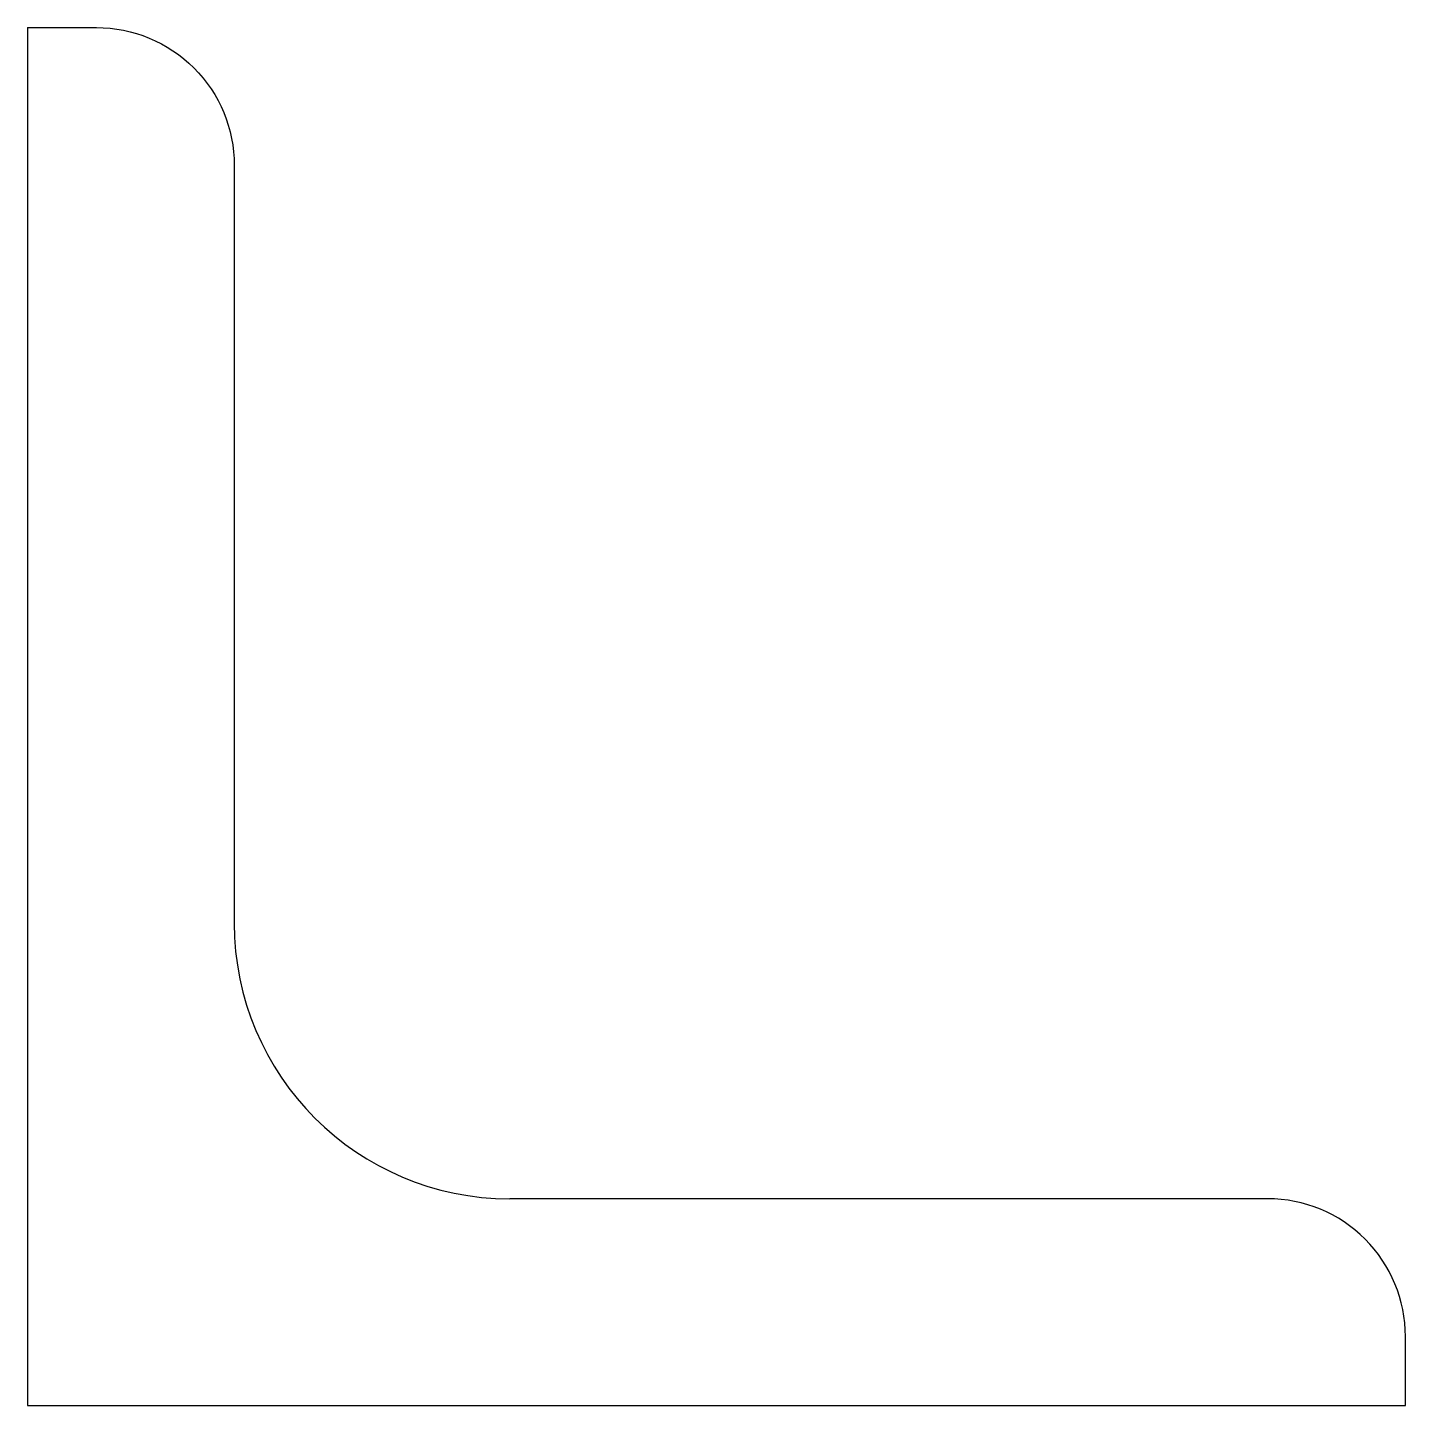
# Model space of a CAD drawing. Extents: x -10 to 10, y 0 to 20.
import ezdxf

# ---------------------------------------------------------------- set-up
doc = ezdxf.new("R2010")
doc.units = 0

msp = doc.modelspace()

# ---------------------------------------------------------------- linework, layer by layer
for p, q in [((-10, 20), (-10, 0)), ((-10, 0), (10, 0))]:
    msp.add_line(p, q)
for points in [[(-10, 20), (-9, 20, -0.414214), (-7, 18), (-7, 7)], [(10, 0), (10, 1, 0.414214), (8, 3), (-3, 3)]]:
    msp.add_lwpolyline(points, format="xyb")
msp.add_arc((-3, 7), 4, 180, 270)

doc.saveas('drawing.dxf')
